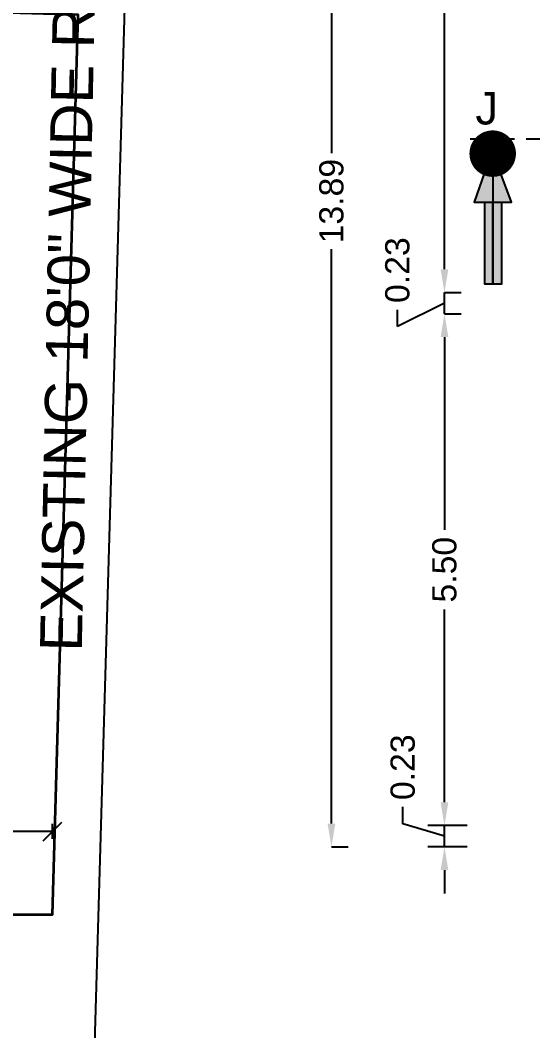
# Model space of a CAD drawing. Header units: metres. Extents: x 31 to 185, y 214 to 372.
# Drawn here: x 61.98 to 67.49, y 263.42 to 274.29 of the extents above; entities that cross this region are included whole.
import ezdxf

# ---------------------------------------------------------------- set-up
doc = ezdxf.new("R2010")
doc.units = ezdxf.units.M
doc.header["$MEASUREMENT"] = 0
doc.linetypes.add('DASHDOT2', pattern=[0.5, 0.25, -0.125, 0, -0.125])
doc.layers.add('TWO_WHEELER_DRIVE_WAY', color=1, linetype='Continuous', lineweight=35)
doc.styles.add('ROMANT', font='arial.ttf', dxfattribs={"height": 15})
doc.styles.get("Standard").update_dxf_attribs({"font": 'arial.ttf'})
doc.styles.add('style1', font='arialbd.ttf', dxfattribs={"height": 9})
doc.styles.add('style2', font='arial.ttf')
doc.dimstyles.new('METER DTCP', dxfattribs={"dimtxt": 0.25, "dimasz": 0.2, "dimexe": 0.08, "dimexo": 0.08, "dimgap": 0.12, "dimtad": 1, "dimzin": 0, "dimdsep": 46, "dimtxsty": 'Standard', "dimblk": 'OBLIQUE', "dimcen": 0.09, "dimclrd": 252, "dimclre": 252, "dimadec": 0, "dimazin": 0, "dimtfac": 1, "dimtofl": 0, "dimtmove": 0, "dimatfit": 3, "dimfxl": 0, "dimtolj": 1, "dimtzin": 0, "dimarcsym": 0})
doc.dimstyles.new('Standard$0', dxfattribs={"dimtxt": 0.5, "dimasz": 0.5, "dimexe": 0, "dimexo": 1, "dimgap": 0, "dimtad": 0, "dimdec": 4, "dimzin": 0, "dimdsep": 46, "dimlunit": 4, "dimtxsty": 'Standard', "dimcen": 0.09, "dimadec": 0, "dimazin": 0, "dimtfac": 1, "dimtdec": 4, "dimtofl": 0, "dimtmove": 0, "dimatfit": 3, "dimfxl": 0, "dimtolj": 1, "dimtzin": 0, "dimarcsym": 0})
doc.dimstyles.new('STANDARD$7', dxfattribs={"dimtxt": 200, "dimasz": 100, "dimexe": 200, "dimexo": 200, "dimgap": 100, "dimtad": 1, "dimzin": 12, "dimdsep": 46, "dimtxsty": 'style1', "dimblk": 'OBLIQUE', "dimblk1": 'DOT', "dimblk2": 'DOT', "dimsah": 1, "dimcen": 200, "dimse1": 1, "dimse2": 1, "dimclrd": 6, "dimclre": 3, "dimclrt": 6, "dimadec": 0, "dimazin": 0, "dimtfac": 1, "dimtix": 1, "dimtmove": 2, "dimatfit": 3, "dimldrblk": 'DOT', "dimfxl": 0, "dimtolj": 1, "dimtzin": 12, "dimarcsym": 0})

# ---------------------------------------------------------------- blocks, each defined once
blk = doc.blocks.new('*D162')
at = {"color": 0, "lineweight": -2}
for p, q in [((66.5387623564757, 265.8792694638507), (66.5387623564757, 266.1292694638507)), ((66.09092470299684, 265.6486207598943), (66.09092470299684, 265.8286207598943)), ((66.5387623564757, 265.5142694638507), (66.09092470299684, 265.6486207598943)), ((66.78312195256288, 265.6292694638507), (66.3587623564757, 265.6292694638507)), ((66.5387623564757, 265.3992694638507), (66.5387623564757, 265.6292694638507)), ((66.78312195256288, 265.3992694638507), (66.3587623564757, 265.3992694638507)), ((66.5387623564757, 265.1492694638506), (66.5387623564757, 264.8992694638506))]:
    blk.add_line(p, q, dxfattribs=at)
for points in [[(66.49709568980903, 265.8792694638507), (66.58042902314237, 265.8792694638507), (66.5387623564757, 265.6292694638507)], [(66.49709568980903, 265.1492694638506), (66.58042902314237, 265.1492694638506), (66.5387623564757, 265.3992694638507)]]:
    blk.add_solid(points, dxfattribs=at)
at = {"layer": 'Defpoints', "color": 0, "lineweight": -2}
for p in [(66.5387623564757, 265.6292694638507), (66.84562195256288, 265.6292694638507), (66.84562195256288, 265.3992694638507)]:
    blk.add_point(p, dxfattribs=at)
at = {"color": 0, "insert": (66.0909247029969, 266.2563015238779), "char_height": 0.26, "attachment_point": 5, "rotation": 90}
blk.add_mtext('\\A1;0.23', dxfattribs=at)
blk = doc.blocks.new('*D163')
at = {"color": 0, "lineweight": -2}
for p, q in [((66.53876235647581, 271.1322694638497), (66.71876235647582, 271.1322694638497)), ((66.53876235647581, 270.8822694638497), (66.53876235647581, 268.8080068444778)), ((66.53876235647581, 265.8792694638507), (66.53876235647581, 267.9535320832226)), ((66.78312195256288, 265.6292694638507), (66.35876235647581, 265.6292694638507))]:
    blk.add_line(p, q, dxfattribs=at)
for points in [[(66.49709568980914, 270.8822694638497), (66.58042902314249, 270.8822694638497), (66.53876235647581, 271.1322694638497)], [(66.49709568980914, 265.8792694638507), (66.58042902314249, 265.8792694638507), (66.53876235647581, 265.6292694638507)]]:
    blk.add_solid(points, dxfattribs=at)
at = {"layer": 'Defpoints', "color": 0, "lineweight": -2}
for p in [(66.53876235647523, 271.1322694638497), (66.53876235647581, 271.1322694638497), (66.84562195256288, 265.6292694638507)]:
    blk.add_point(p, dxfattribs=at)
at = {"color": 0, "insert": (66.53876235647587, 268.3807694638501), "char_height": 0.26, "attachment_point": 5, "rotation": 90}
blk.add_mtext('\\A1;5.50', dxfattribs=at)
blk = doc.blocks.new('*D164')
at = {"color": 0, "lineweight": -2}
for p, q in [((66.53876235647604, 271.6122694638498), (66.53876235647604, 271.8622694638498)), ((66.53876235647604, 271.3622694638498), (66.71876235647605, 271.3622694638498)), ((66.53876235647604, 271.1322694638497), (66.53876235647604, 271.3622694638498)), ((66.53876235647604, 271.2472694638497), (66.03303800755195, 270.9950367878256)), ((66.03303800755195, 270.9950367878256), (66.03303800755195, 271.1750367878256)), ((66.53876235647604, 271.1322694638497), (66.71876235647605, 271.1322694638497)), ((66.53876235647604, 270.8822694638497), (66.53876235647604, 270.6322694638497))]:
    blk.add_line(p, q, dxfattribs=at)
for points in [[(66.49709568980937, 271.6122694638498), (66.58042902314271, 271.6122694638498), (66.53876235647604, 271.3622694638498)], [(66.49709568980937, 270.8822694638497), (66.58042902314271, 270.8822694638497), (66.53876235647604, 271.1322694638497)]]:
    blk.add_solid(points, dxfattribs=at)
at = {"layer": 'Defpoints', "color": 0, "lineweight": -2}
for p in [(66.53876235647523, 271.3622694638498), (66.53876235647604, 271.3622694638498), (66.53876235647523, 271.1322694638497)]:
    blk.add_point(p, dxfattribs=at)
at = {"color": 0, "insert": (66.03303800755202, 271.6027175518092), "char_height": 0.26, "attachment_point": 5, "rotation": 90}
blk.add_mtext('\\A1;0.23', dxfattribs=at)
blk = doc.blocks.new('*D165')
at = {"color": 0, "lineweight": -2}
for p, q in [((66.53876235647604, 279.0609001158944), (66.71876235647605, 279.0609001158944)), ((66.53876235647604, 278.8109001158944), (66.53876235647604, 275.6377580504451)), ((66.53876235647604, 271.6122694638498), (66.53876235647604, 274.7854115292991)), ((66.53876235647604, 271.3622694638498), (66.71876235647605, 271.3622694638498))]:
    blk.add_line(p, q, dxfattribs=at)
for points in [[(66.49709568980937, 278.8109001158944), (66.58042902314271, 278.8109001158944), (66.53876235647604, 279.0609001158944)], [(66.49709568980937, 271.6122694638498), (66.58042902314271, 271.6122694638498), (66.53876235647604, 271.3622694638498)]]:
    blk.add_solid(points, dxfattribs=at)
at = {"layer": 'Defpoints', "color": 0, "lineweight": -2}
for p in [(66.53876235647523, 279.0609001158944), (66.53876235647604, 279.0609001158944), (66.53876235647523, 271.3622694638498)]:
    blk.add_point(p, dxfattribs=at)
at = {"color": 0, "insert": (66.5387623564761, 275.2115847898721), "char_height": 0.26, "attachment_point": 5, "rotation": 90}
blk.add_mtext('\\A1;7.70', dxfattribs=at)
blk = doc.blocks.new('*D167')
at = {"color": 0, "lineweight": -2}
for p, q in [((65.32383465149057, 279.2909001158944), (65.50383465149058, 279.2909001158944)), ((65.32383465149057, 279.0409001158944), (65.32383465149057, 272.8617969317552)), ((65.32383465149057, 265.6492694638507), (65.32383465149057, 271.8283726479898)), ((65.32383465149057, 265.3992694638507), (65.50383465149058, 265.3992694638507))]:
    blk.add_line(p, q, dxfattribs=at)
for points in [[(65.2821679848239, 279.0409001158944), (65.36550131815721, 279.0409001158944), (65.32383465149057, 279.2909001158944)], [(65.2821679848239, 265.6492694638507), (65.36550131815721, 265.6492694638507), (65.32383465149057, 265.3992694638507)]]:
    blk.add_solid(points, dxfattribs=at)
at = {"layer": 'Defpoints', "color": 0, "lineweight": -2}
for p in [(65.32383465148999, 279.2909001158944), (65.32383465149057, 279.2909001158944), (65.32383465148999, 265.3992694638507)]:
    blk.add_point(p, dxfattribs=at)
at = {"color": 0, "insert": (65.32383465149061, 272.3450847898725), "char_height": 0.26, "attachment_point": 5, "rotation": 90}
blk.add_mtext('\\A1;13.89', dxfattribs=at)
blk = doc.blocks.new('_Dot')
at = {"color": 0, "linetype": 'ByBlock', "lineweight": -2}
blk.add_line((-0.5, 0), (-1, 0), dxfattribs=at)
at = {"color": 0, "linetype": 'ByBlock', "const_width": 0.5}
blk.add_lwpolyline([(-0.25, 0, 1), (0.25, 0, 1)], format="xyb", close=True, dxfattribs=at)
blk = doc.blocks.new('_Oblique')
at = {"color": 0, "linetype": 'ByBlock', "lineweight": -2}
blk.add_line((-0.5, -0.5), (0.5, 0.5), dxfattribs=at)
blk = doc.blocks.new('*D241')
at = {"layer": 'Defpoints', "color": 0, "lineweight": -2}
for p in [(60.82344788016417, 265.5659313515942), (60.82344788016417, 264.672979767319), (62.32344788016417, 264.672979767319)]:
    blk.add_point(p, dxfattribs=at)
at = {"layer": 'TWO_WHEELER_DRIVE_WAY', "color": 6, "lineweight": -2}
for p, q in [((60.82344788016417, 265.4859313515941), (60.82344788016417, 265.6459313515942)), ((62.32344788016417, 265.5659313515942), (60.82344788016417, 265.5659313515942)), ((62.32344788016417, 265.4859313515941), (62.32344788016417, 265.6459313515942))]:
    blk.add_line(p, q, dxfattribs=at)
at = {"layer": 'TWO_WHEELER_DRIVE_WAY', "color": 6, "lineweight": -2, "xscale": 0.2, "yscale": 0.2, "zscale": 0.2, "rotation": 180}
blk.add_blockref('_Oblique', (60.82344788016417, 265.5659313515942), dxfattribs=at)
at = {"layer": 'TWO_WHEELER_DRIVE_WAY', "color": 6, "lineweight": -2, "xscale": 0.2, "yscale": 0.2, "zscale": 0.2}
blk.add_blockref('_Oblique', (62.32344788016417, 265.5659313515942), dxfattribs=at)
at = {"layer": 'TWO_WHEELER_DRIVE_WAY', "color": 6, "lineweight": 30, "insert": (61.57344788016417, 265.8135745985246), "char_height": 0.25, "attachment_point": 5}
blk.add_mtext('\\A1;1.50', dxfattribs=at)
blk = doc.blocks.new('TDGDG')
at = {"ltscale": 5}
h = blk.add_hatch(color=256, dxfattribs=at)
h.dxf.hatch_style = 1
h.paths.add_polyline_path([(-3790.507896628469, -161.7810626753489), (-3790.507896628469, -162.1831350550128), (-3789.950068920268, -161.9737629134497)])
h.paths.add_polyline_path([(-3791.388675806833, -161.8975993562917), (-3791.388675806833, -161.9809891723789), (-3790.507896628469, -161.9809891723789), (-3790.507896628469, -161.8975993562917)])
h.paths.add_polyline_path([(-3790.507896628469, -162.0748017686401), (-3790.507896628469, -161.9820988651809), (-3791.390357062407, -161.9820988651809), (-3791.390357062407, -162.0748017686401)])
blk.add_lwpolyline([(-3789.950068920268, -161.9737629134497), (-3790.507896628469, -161.7810626753489), (-3790.507896628469, -162.1831350550128), (-3789.950068920268, -161.9737629134497)], dxfattribs=at)
for points in [[(-3790.507896628469, -161.9820988651809), (-3791.388675806833, -161.9820988651809), (-3791.388675806833, -161.8975993562917), (-3790.507896628469, -161.8975993562917)], [(-3791.390357062407, -161.9809891723789), (-3790.507896628469, -161.9809891723789), (-3790.507896628469, -162.0748017686401), (-3791.390357062407, -162.0748017686401)]]:
    blk.add_lwpolyline(points, close=True, dxfattribs=at)
blk.add_leader([(-3789.985643858511, -161.9809891723789), (-3791.390357062407, -161.9809891723789)], dimstyle='STANDARD$7', override={"dimasz": 0.5, "dimgap": 100, "dimtad": 0, "dimfxl": 7.5, "dimfxlon": 1}, dxfattribs=at)

msp = doc.modelspace()

# ---------------------------------------------------------------- linework, layer by layer
at = {"color": 1, "lineweight": -2, "ltscale": 10}
msp.add_line((62.66675295707989, 259.4009433271887), (63.47063407678086, 287.2764100236712), dxfattribs=at)
at = {"linetype": 'DASHDOT2', "lineweight": -2}
msp.add_lwpolyline([(66.81591103656183, 273.0150146316331), (75.5211808617014, 273.0150146316331)], dxfattribs=at)
at = {"layer": 'TWO_WHEELER_DRIVE_WAY', "color": 6}
msp.add_lwpolyline([(60.82344788016417, 264.672979767319), (62.32344788016417, 264.672979767319), (62.60048626285366, 274.347801758886), (61.10235480746962, 274.3907989819965)], close=True, dxfattribs=at)

# ---------------------------------------------------------------- block references
at = {"rotation": 90}
msp.add_blockref('TDGDG', (-94.92359568415024, 4062.841331223399), dxfattribs=at)

# ---------------------------------------------------------------- texts
at = {"lineweight": -2, "style": 'ROMANT'}
msp.add_text('EXISTING 18\'0" WIDE ROAD', height=0.45, rotation=88.85370305572728, dxfattribs=at).set_placement((62.63831263876289, 267.4960167604978))
at = {"style": 'style2'}
msp.add_text('J', height=0.35, dxfattribs=at).set_placement((66.8715036704512, 273.1696824111114))

# ---------------------------------------------------------------- dimensions: what is measured, and where the dimension line sits
for p1, p2, distance, picture, middle in [((65.32383465148996, 265.3992694638505), (65.32383465148996, 279.2909001158943), -6.110667527536861e-13, '*D167', (65.32383465149061, 272.3450847898725)), ((66.84562195256285, 265.3992694638505), (66.84562195256285, 265.6292694638505), 0.3068595960871505, '*D162', (66.0909247029969, 265.9186207598942))]:
    dim = msp.add_aligned_dim(p1=p1, p2=p2, distance=distance, dimstyle='Standard$0', override={"dimtxt": 0.26, "dimasz": 0.25, "dimexe": 0.18, "dimexo": 0.0625, "dimgap": 0.09, "dimdec": 2, "dimlunit": 2, "dimtdec": 2, "dimtmove": 1, "dimfxl": 12, "dimtfill": 1, "dimarcsym": 1})
    dim.commit()
    dim.dimension.update_dxf_attribs({"geometry": picture, "text_midpoint": middle})
for base, p1, p2, picture, middle in [((66.53876235647604, 279.0609001158944), (66.53876235647522, 271.3622694638496), (66.53876235647522, 279.0609001158943), '*D165', (66.5387623564761, 275.2115847898721)), ((66.53876235647581, 271.1322694638497), (66.84562195256285, 265.6292694638505), (66.53876235647522, 271.1322694638496), '*D163', (66.53876235647587, 268.3807694638501))]:
    dim = msp.add_linear_dim(base=base, p1=p1, p2=p2, angle=270, dimstyle='Standard$0', override={"dimtxt": 0.26, "dimasz": 0.25, "dimexe": 0.18, "dimexo": 0.0625, "dimgap": 0.09, "dimdec": 2, "dimlunit": 2, "dimtdec": 2, "dimtmove": 1, "dimfxl": 12, "dimtfill": 1, "dimarcsym": 1})
    dim.commit()
    dim.dimension.update_dxf_attribs({"geometry": picture, "text_midpoint": middle})
dim = msp.add_linear_dim(base=(66.53876235647604, 271.3622694638498), p1=(66.53876235647522, 271.1322694638496), p2=(66.53876235647522, 271.3622694638496), angle=270, dimstyle='Standard$0', override={"dimtxt": 0.26, "dimasz": 0.25, "dimexe": 0.18, "dimexo": 0.0625, "dimgap": 0.09, "dimdec": 2, "dimlunit": 2, "dimtdec": 2, "dimtmove": 1, "dimfxl": 12, "dimtfill": 1, "dimarcsym": 1})
dim.commit()
dim.dimension.update_dxf_attribs({"geometry": '*D164', "text_midpoint": (66.03303800755202, 271.2650367878255), "dimtype": 160})
at = {"layer": 'TWO_WHEELER_DRIVE_WAY', "color": 6, "lineweight": 30}
dim = msp.add_aligned_dim(p1=(62.32344788016417, 264.672979767319), p2=(60.82344788016417, 264.672979767319), distance=-0.8929515842751812, dimstyle='METER DTCP', override={"dimclrd": 6, "dimclre": 6, "dimclrt": 6}, dxfattribs=at)
dim.commit()
dim.dimension.update_dxf_attribs({"geometry": '*D241', "text_midpoint": (61.57344788016417, 265.8135745985246)})

doc.saveas('drawing.dxf')
